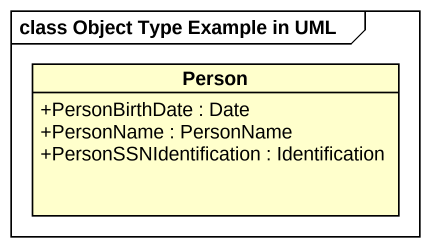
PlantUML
@startuml
mainframe class Object Type Example in UML
hide circle
hide empty members
skinparam classAttributeIconSize 0
class "Person" as Person_ {
  +PersonBirthDate : Date
  +PersonName : PersonName
  +PersonSSNIdentification : Identification
}
@enduml
